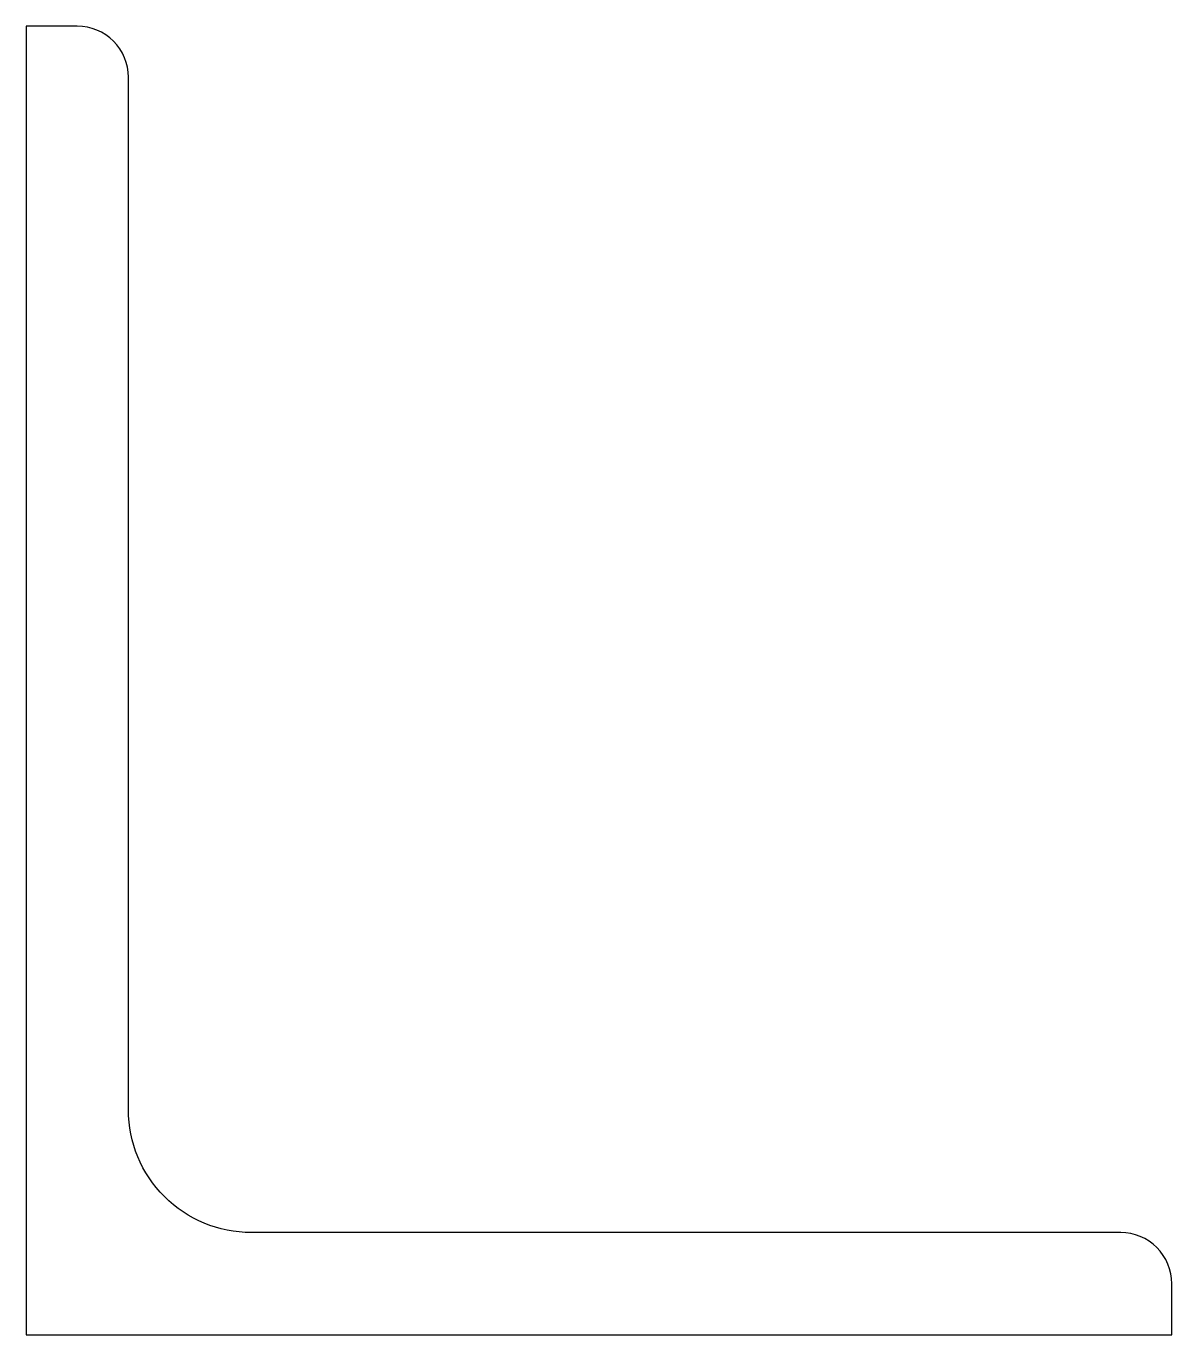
# Model space of a CAD drawing. Header units: inches. Extents: x -1.75 to 1.75, y -2 to 2.
import ezdxf

# ---------------------------------------------------------------- set-up
doc = ezdxf.new("R2010")
doc.units = ezdxf.units.IN
doc.layers.add('steel', color=7, linetype='Continuous')

msp = doc.modelspace()

# ---------------------------------------------------------------- linework, layer by layer
at = {"layer": 'steel'}
msp.add_lwpolyline([(-1.75, -2), (1.75, -2), (1.75, -1.84375, 0.4142136), (1.59375, -1.6875), (-1.0625, -1.6875, -0.4142136), (-1.4375, -1.3125), (-1.4375, 1.84375, 0.4142136), (-1.59375, 2), (-1.75, 2), (-1.75, -2)], format="xyb", dxfattribs=at)

doc.saveas('drawing.dxf')
